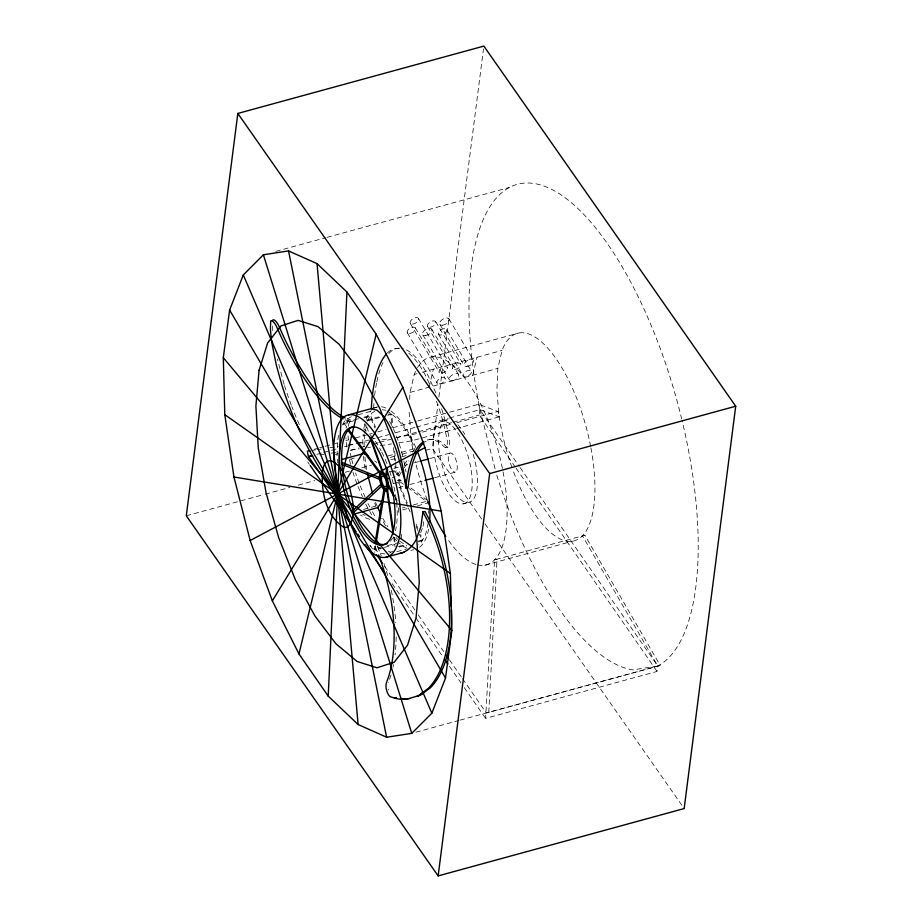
<?xml version="1.0" encoding="UTF-8"?>
<svg xmlns="http://www.w3.org/2000/svg" width="922" height="922" viewBox="0 0 922 922"><rect width="100%" height="100%" fill="white"/><g stroke="black" fill="none" stroke-linecap="round" stroke-linejoin="round"><path stroke-width="0.69" stroke-dasharray="4.61 3.46" d="M364.04 446.905L364.49 434.562M428.557 513.381L428.661 510.638M409.149 412.261L411.396 440.9A107.574 41.49 74.7 0 0 413.252 451.699M409.691 399.514L410.002 392.426L414.243 374.436A107.574 41.49 74.7 0 1 416.79 368.846M590.645 446.467A107.574 41.49 74.7 0 0 547.011 347.317A107.574 41.49 74.7 0 0 502.075 350.395L497.834 368.385L496.866 391.055L499.24 416.859A107.574 41.49 74.7 0 0 512.206 468.169M462.544 678.696L486.309 712.96L660.221 665.454L584.882 535.244L494.595 559.85L485.594 718.365L657.063 671.435L657.778 666.03A251.326 96.937 74.7 0 0 682.015 420.282M488.764 712.383L497.039 559.285L494.595 559.85M373.617 408.262L373.986 402.637M481.699 519.051L432.314 448.438L437.973 404.216M438.895 397.082L483.485 48.958M515.317 467.097L479.244 415.073L479.959 409.668A251.326 96.937 74.7 0 1 529.332 183.029A251.326 96.937 74.7 0 1 681.681 418.888M423.094 526.243L423.82 520.895M374.47 546.504L373.998 549.339L380.728 547.495M375.646 545.732L374.943 549.973L383.022 547.76M338.812 435.207L337.602 440.555L337.049 455.652L337.74 462.786M364.536 433.19L366.357 425.157M428.211 522.981L425.48 535.014L420.778 543.173L418.646 544.406M429.122 387.194L433.363 369.203M472.744 375.254L476.985 357.263M407.858 506.616L399.053 485.594C401.347 480.731 399.422 472.64 394.443 470.22M391.066 674.939L388.508 682.165A8.782 4.483 75.1 0 0 388.346 682.683M420.674 532.743L422.61 527.545M348.424 426.264A74.947 24.214 67.2 0 1 348.781 423.947L350.372 419.844L348.067 420.697L346.58 424.558A74.947 24.214 67.2 0 0 346.084 428.108M342.35 425.03L345.035 420.374L351.409 416.652M367.267 421.147L371.969 412.998L377.282 409.898M399.664 471.603L398.143 473.896L395.388 474.646M404.239 464.7L407.282 460.101M412.618 452.057L414.9 448.599C408.723 434.331 401.012 419.153 387.125 411.051M401.208 472.306L398.915 475.764L392.046 477.642M404.262 467.708L408.838 460.793M389.591 553.016L392.772 551.16M275.828 251.383L325.593 237.761M326.976 237.38L509.405 187.443M431.185 356.998L519.017 332.957M414.243 374.436L416.975 373.687M422.437 372.2L502.075 350.395M410.002 392.426L497.834 368.385M373.56 408.02L377.72 406.89M358.139 414.808L371.612 411.12M358.474 418.703L343.652 422.76L347.006 427.312M363.856 417.24L370.586 415.396L375.542 427.22M353.898 420.743L343.122 423.694L345.623 427.105M364.663 417.793L370.056 416.318L375 428.131M366.622 420.202L380.095 416.514M388.174 414.301L390.87 413.563L391.977 427.773M367.567 420.835L381.04 417.147M387.77 415.315L391.815 414.209L392.818 427.013M314.114 449.291L318.251 448.161M319.634 447.781L323.783 446.64M325.166 446.271L333.464 443.989M334.847 443.62L337.613 442.86M345.911 440.589L348.677 439.829M355.592 437.938L368.039 434.527M369.422 434.158L372.188 433.398M377.72 431.888L386.018 429.617M392.933 427.716L416.433 421.285M417.816 420.905L448.242 412.583M449.625 412.203L478.656 404.251L497.949 411.443L499.24 416.859L456.69 428.5M316.788 454.327L322.32 452.817M323.703 452.437L337.533 448.657M344.448 446.755L347.214 446.006M348.597 445.626L355.512 443.736M356.895 443.355L369.33 439.944M370.713 439.575L376.245 438.054M377.628 437.673L388.692 434.654M395.607 432.752L414.969 427.462M416.352 427.082L448.15 418.369M449.533 418L479.959 409.668L499.24 416.859M442.122 421.262L447.389 419.833M335.435 454.442L338.201 453.682M350.637 450.282L358.935 448M360.318 447.631L364.467 446.49M375.531 443.459L378.297 442.71M379.68 442.33L390.744 439.298M396.276 437.789L417.021 432.107M418.404 431.727L451.584 422.645M452.967 422.264L479.244 415.073M396.011 437.639L416.963 433.605M422.46 432.107L451.284 424.212M456.77 422.714L497.949 411.443M398.719 442.837L411.396 440.9L455.318 428.88M349.841 459.306L356.584 457.473M387.966 455.975L394.708 454.131M401.439 452.287L414.9 448.599M390.121 457.439L396.852 455.595M402.246 454.12L414.358 450.8M186.29 515.778L263.692 494.595M265.075 494.215L289.957 487.404M298.244 485.133L314.828 480.593M345.243 472.271L349.38 471.142M361.827 467.731L371.497 465.08M390.847 459.79L396.379 458.28M401.9 456.759L406.049 455.629M425.399 450.328L432.314 448.438M393.878 468.411L399.387 466.912M404.885 465.403L407.639 464.653M414.52 462.763L418.646 461.634M429.664 458.626L450.305 452.979M389.822 471.926L395.319 470.416L394.985 466.152M392.15 472.26L396.276 471.13L395.607 462.59M397.175 480.581L399.918 479.832L403.306 482.356M393.198 483.635L400.067 481.757L403.456 484.292M398.823 487.565L402.949 486.424M409.829 484.546L423.59 480.777M434.596 477.769L455.238 472.122A9.888 3.815 74.7 0 0 454.811 457.208A9.888 3.815 74.7 0 0 448.265 458.315A9.888 3.815 74.7 0 0 455.238 472.122M363.568 509.417L377.04 505.729M402.499 507.918L405.196 507.181M413.275 504.968L428.085 500.911L410.06 487.415M402.683 509.866L408.077 508.391M417.505 505.809L428.281 502.859L409.091 488.51M463.42 503.827A42.654 16.458 74.7 0 0 461.553 439.506A42.654 16.458 74.7 0 0 433.34 444.3A42.654 16.458 74.7 0 0 463.42 503.827L468.676 502.386M387.459 545.651L398.235 542.701M384.37 547.391L395.146 544.441M398.454 546.481L405.184 544.637M418.657 540.949L422.691 539.843L420.49 534.599M399.261 547.046L405.991 545.202M418.115 541.882L422.161 540.776L419.406 534.207M396.898 551.679L406.325 549.097M410.866 550.422L413.644 549.662M484.88 565.209L572.723 541.168M415.903 732.229L458.695 720.52M460.078 720.14L660.221 665.454M584.882 535.244L582.439 535.809L657.778 666.03L632.619 669.891A251.326 96.937 74.7 0 1 496.174 473.182M312.835 450.328L315.658 449.89M317.064 449.682L321.294 449.037M329.753 447.746L338.213 446.455M348.078 444.946L356.537 443.655M357.943 443.447L366.403 442.157M381.915 439.782L388.957 438.711M319.773 454.88L324.002 454.235M331.044 453.163L338.097 452.08M350.786 450.143L359.246 448.853M367.705 447.573L370.517 447.135M380.383 445.637L391.666 443.908M395.769 348.62L398.085 348.286M445.522 431.565L447.827 431.231M430.816 439.621L433.121 439.287M445.441 447.527L447.977 447.17M382.146 409.771L385.938 410.255M384.935 553.938L379.864 553.292L369.872 545.732M347.26 418.911L350.372 419.844M345.116 419.81L348.067 420.697M399.675 541.122L406.798 545.916M374.62 460.896L376.879 462.59M377.098 546.158L378.942 547.852A74.947 38.24 75.1 0 0 382.538 550.111M395.953 537.376L397.647 539.335M484.984 523.765L684.17 808.559M478.656 404.251L479.959 409.668L519.293 466.371M520.112 467.558L657.778 666.03M516.147 468.272L657.063 671.435M369.953 545.202L374.862 552.29M384.705 566.465L415.015 610.18M418.3 614.905L443.701 651.531M449.44 659.795L461.726 677.52M307.775 462.014L309.412 464.377M392.173 583.695L415.119 616.772M415.937 617.947L442.168 655.749M449.533 666.387L461.012 682.925M464.285 687.651L485.594 718.365M382.745 518.302L387.851 526.831M448.887 318.758L473.32 360.076M446.674 329.511A4.725 2.524 -30.6 0 1 441.408 334.94A4.725 2.524 -30.6 0 1 439.552 330.963A4.725 2.524 -30.6 0 1 446.674 329.511L471.361 371.266A4.725 2.524 -30.6 0 1 466.083 376.695A4.725 2.524 -30.6 0 1 464.239 372.719A4.725 2.524 -30.6 0 1 471.361 371.266M439.886 324.406L464.319 365.734M435.645 321.559L460.574 363.741M438.411 334.098L463.098 375.853M431.588 329.004L458.303 374.205M427.635 326.584L452.575 368.765M418.415 318.355L447.424 367.429M422.864 334.986L449.579 380.187M415.315 327.852L445.084 378.216M410.255 323.357L439.264 372.43M407.374 332.83L437.143 383.195M367.947 503.527L369.872 507.031M372.442 511.71L376.291 518.717M365.746 504.138L369.019 510.097M369.676 511.284L371.635 514.856M395.031 497.004L397.751 502.017M395.204 498.94L397.244 502.709M429.26 383.506L425.687 375.807A126.141 39.427 81.8 0 0 407.282 352.135M377.547 546.884L378.677 549.397A122.995 62.754 75.1 0 1 381.178 555.747M375.024 546.354L376.637 549.938A122.995 62.754 75.1 0 1 378.158 553.73M360.156 485.848L365.17 497.212M357.955 486.447L362.404 496.555M375.485 502.19L377.133 505.959M399.629 484.742L407.317 503.112M416.099 524.099L418.3 529.355M408.411 507.93L410.06 511.871M416.11 526.324L418.853 532.893M435.852 392.876L427.992 375.473A126.141 39.427 81.8 0 0 401.635 348.343M436.429 401.174L439.794 410.59A112.323 35.105 81.8 0 1 445.038 429.514L447.377 441.062A9.75 3.043 81.8 0 1 447.078 445.049L446.767 446.121A8.782 2.743 81.8 0 1 444.496 447.078L440.889 443.747A122.995 38.447 81.8 0 0 426.091 440.382M364.905 423.647L367.348 430.424M366.783 426.874L369.157 433.49M441.626 408.792L442.099 410.255A112.323 35.105 81.8 0 1 447.354 429.179L449.682 440.728A9.75 3.043 81.8 0 1 449.383 444.715L449.072 445.787A8.782 2.743 81.8 0 1 446.801 446.744L443.194 443.413A122.995 38.447 81.8 0 0 425.054 441.845M284.091 384.347L277.407 359.073M388.508 689.183L388.692 689.875M479.959 409.668L495.483 470.451M410.106 435.484L411.396 440.9M366.507 469.552L364.663 455.261M394.339 537.365L395.354 544.406M393.59 536.881L395.019 546.734M394.72 451.204L395.492 461.161M401.208 534.068L401.658 539.762M393.544 447.677L394.547 460.47M398.258 507.803L398.811 514.925M272.532 326.054L272.578 327.564A112.323 36.292 67.2 0 0 272.831 331.367M590.91 447.838A107.574 41.49 74.7 0 1 574.567 540.741A107.574 41.49 74.7 0 1 513.139 470.739M503.066 471.88A107.574 41.49 74.7 0 1 477.331 564.84M476.006 564.46A107.574 41.49 74.7 0 1 447.965 539.647M427.347 500.15A107.574 41.49 74.7 0 1 415.292 461.288M417.505 367.601A107.574 41.49 74.7 0 1 462.383 375.035A107.574 41.49 74.7 0 1 502.801 470.52M359.177 483.278A74.947 24.214 67.2 0 1 355.558 472.928M352.861 463.812A74.947 24.214 67.2 0 1 350.372 453.29M348.355 439.621A74.947 24.214 67.2 0 1 348.113 435.818M356.975 483.877A74.947 24.214 67.2 0 1 352.953 472.26M350.66 464.411A74.947 24.214 67.2 0 1 349.3 459.075M346.96 447.078A74.947 24.214 67.2 0 1 345.969 437.662M390.721 552.117A74.947 38.24 75.1 0 1 388.346 551.252M389.591 421.435A74.947 23.43 81.8 0 1 403.26 458.534M403.859 461.127A74.947 23.43 81.8 0 1 406.003 471.903M395.008 472.525A5.739 2.213 74.7 0 1 398.604 477.873A5.739 2.213 74.7 0 1 397.739 483.647M369.734 519.293A126.141 40.752 67.2 0 1 360.525 515.018M365.054 515.513A126.141 40.752 67.2 0 1 362.657 514.107M299.339 424.639A126.141 40.752 67.2 0 1 291.825 406.487M291.329 405.184A126.141 40.752 67.2 0 1 284.495 385.638M407.167 548.279A73.622 28.398 74.7 0 1 398.569 542.482M396.817 540.799A73.622 28.398 74.7 0 1 393.291 536.858M385.569 525.782A73.622 28.398 74.7 0 1 381.512 518.441M375.784 505.821A73.622 28.398 74.7 0 1 374.735 503.158M365.216 468.895A73.622 28.398 74.7 0 1 363.372 455.226M362.795 444.231A73.622 28.398 74.7 0 1 363.164 434.239M363.867 428.557A73.622 28.398 74.7 0 1 364.732 424.247M366.253 419.176A73.622 28.398 74.7 0 1 371.128 410.739M374.228 408.216A73.622 28.398 74.7 0 1 376.522 407.19M381.524 406.775A73.622 28.398 74.7 0 1 389.822 410.209M390.916 410.97A73.622 28.398 74.7 0 1 415.88 447.712M428.615 529.078A73.622 28.398 74.7 0 1 419.602 547.242M364.017 429.283A60.921 23.499 74.7 0 1 366.426 431.104M370.344 434.919A60.921 23.499 74.7 0 1 381.086 450.812M381.731 452.068A60.921 23.499 74.7 0 1 384.601 458.084M385.154 459.34A60.921 23.499 74.7 0 1 387.759 465.817M389.66 471.2A60.921 23.499 74.7 0 1 395.446 530.703M392.542 538.148A60.921 23.499 74.7 0 1 390.329 541.191M383.955 563.538A122.995 62.754 75.1 0 1 387.632 575.478M391.274 590.334A122.995 62.754 75.1 0 1 395.757 622.638M396.16 636.895A122.995 62.754 75.1 0 1 395.054 654.862M393.544 664.601A122.995 62.754 75.1 0 1 393.003 667.274M387.355 352.988A126.141 39.427 81.8 0 1 399.318 348.677M374.597 395.492A126.141 39.427 81.8 0 1 376.568 383.126M376.833 381.858A126.141 39.427 81.8 0 1 382.964 362.565M388.807 353.529A126.141 39.427 81.8 0 1 400.436 348.216M473.193 454.316A42.654 16.458 74.7 0 1 469.021 502.317A42.654 16.458 74.7 0 1 441.189 461.611A42.654 16.458 74.7 0 1 449.602 419.821M457.796 424.8A42.654 16.458 74.7 0 1 464.815 434.366M466.809 366.53A5.325 2.835 -30.6 0 0 473.597 360.767A5.325 2.835 -30.6 0 0 466.036 361.412A5.325 2.835 -30.6 0 0 466.809 366.53M454.788 369.48A4.725 2.524 -30.6 0 0 460.827 364.363A4.725 2.524 -30.6 0 0 454.097 364.928A4.725 2.524 -30.6 0 0 454.788 369.48M439.345 383.898A4.691 2.501 -30.6 0 0 445.326 378.827A4.691 2.501 -30.6 0 0 438.665 379.391A4.691 2.501 -30.6 0 0 439.345 383.898M452.276 380.786A5.325 2.835 -30.6 0 0 458.672 374.851A5.325 2.835 -30.6 0 0 450.87 375.957A5.325 2.835 -30.6 0 0 452.276 380.786M425.561 335.585A5.325 2.835 -30.6 0 0 431.957 329.65A5.325 2.835 -30.6 0 0 424.155 330.756A5.325 2.835 -30.6 0 0 425.561 335.585M409.575 333.545A4.691 2.501 -30.6 0 0 415.557 328.463A4.691 2.501 -30.6 0 0 408.895 329.027A4.691 2.501 -30.6 0 0 409.575 333.545M442.387 325.212A5.325 2.835 -30.6 0 0 449.175 319.45A5.325 2.835 -30.6 0 0 441.615 320.084A5.325 2.835 -30.6 0 0 442.387 325.212M429.859 327.298A4.725 2.524 -30.6 0 0 435.887 322.17A4.725 2.524 -30.6 0 0 429.168 322.746A4.725 2.524 -30.6 0 0 429.859 327.298M441.465 373.191A4.783 2.559 -30.6 0 0 447.654 368.062A4.783 2.559 -30.6 0 0 440.912 368.523A4.783 2.559 -30.6 0 0 441.465 373.191M412.457 324.118A4.783 2.559 -30.6 0 0 418.646 318.989A4.783 2.559 -30.6 0 0 411.904 319.45A4.783 2.559 -30.6 0 0 412.457 324.118"/><path stroke-width="1.38" d="M328.22 696.122L346.937 292.032L317.041 263.623L288.54 250.922L263.392 254.783L243.293 274.963L229.624 310.069L223.308 357.713L224.784 414.658L233.946 477.008L250.162 540.523L272.347 600.867L298.97 653.94L328.22 696.122L358.116 724.531L386.606 737.231L411.754 733.359L431.853 713.19L445.522 678.085L451.838 630.429L450.374 573.496L441.212 511.145L424.984 447.631L402.81 387.275L376.188 334.202L346.937 292.032M380.302 477.792L380.751 474.807L382.065 473.608C387.056 476.029 388.969 484.119 386.675 488.983L385.926 489.328C381.593 487.726 380.728 481.883 380.302 477.792L341.543 462.279M385.765 477.285L386.791 467.339M387.586 469.194L386.548 479.152L389.291 478.403M423.982 442.675A122.995 38.447 81.8 0 0 408.757 481.526L408.043 487.922L405.772 487.922L406.452 481.86A122.995 38.447 81.8 0 1 423.843 441.465M237.83 113.441L186.29 515.778L438.146 875.9L684.17 808.559L735.71 406.222L483.854 46.1L237.83 113.441L489.686 473.562L438.146 875.9M451.319 606.814A126.141 64.356 75.1 0 0 430.228 521.426L425.088 511.537L422.921 511.837L420.893 526.854L416.053 539.854A74.947 38.24 75.1 0 1 399.906 553.419M375.173 542.251L384.094 488.43M376.118 542.897L385.05 489.144M298.97 653.94L376.188 334.202M272.497 320.453L272.831 320.015A9.75 3.146 67.2 0 1 274.583 320.245L275.401 320.891A8.782 2.835 67.2 0 1 279.101 326.549L283.411 336.219A122.995 39.738 67.2 0 0 345.162 417.931M272.347 600.867L402.81 387.275M383.172 499.517L377.847 507.561L354.947 513.831M352.192 511.145L381.454 483.785M354.036 512.01L382.227 485.652M418.565 695.614L428.257 688.4A126.141 64.356 75.1 0 0 428.188 521.967L422.921 511.837M250.162 540.523L424.984 447.631M348.597 414.854L372.165 408.4M311.256 455.848L308.49 456.597L307.522 452.541M341.578 459.571L364.467 453.301L367.855 455.837M420.029 461.265L428.281 458.995M424.961 480.408L433.225 478.138M489.686 473.562L735.71 406.222M385.915 557.245A73.622 28.398 74.7 0 0 382.111 445.695A73.622 28.398 74.7 0 0 333.741 455.214A73.622 28.398 74.7 0 0 385.915 557.245L403.94 552.313M394.42 698.058L396.46 697.516M421.78 693.229L423.82 692.687M420.467 694.208L422.507 693.667M417.32 696.018L419.36 695.476M307.199 451.181L310.011 450.754M312.719 455.952L308.49 456.597L346.188 510.949M409.679 698.519L408.803 698.646A112.323 57.314 75.1 0 1 400.494 698.403M233.946 477.008L441.212 511.145M341.728 464.227L380.452 479.717M224.784 414.658L450.374 573.496M223.308 357.713L451.838 630.429M348.677 429.594L381.316 473.954M348.136 430.505L380.751 474.807M376.51 554.652L382.238 562.927M446.156 655.069L448.611 658.619M310.23 465.552L356.123 531.706M357.759 534.068L359.396 536.431M365.135 544.706L384.797 573.058M444.623 659.299L447.896 664.024M229.624 310.069L445.522 678.085M387.54 483.22L394.351 495.748M387.701 485.145L393.832 496.439M377.674 507.192L380.452 513.508M243.293 274.963L431.853 713.19M369.78 437.201L382.953 473.804M370.586 437.454L383.898 474.519M372.396 492.878L367.371 473.701M263.392 254.783L411.754 733.359M288.54 250.922L386.606 737.231M387.252 488.13L393.325 530.334M386.675 488.983L393.187 534.057M405.772 487.922L404.689 477.965A74.947 23.43 81.8 0 0 383.748 416.548L377.167 410.198L371.289 408.838L371.958 398.753A126.141 39.427 81.8 0 1 386.491 353.864M364.225 450.789L364.536 453.981M317.041 263.623L358.116 724.531M343.03 418.83A122.995 39.738 67.2 0 1 281.268 337.118L276.957 327.46A8.782 2.835 67.2 0 0 273.258 321.801L272.439 321.144A9.75 3.146 67.2 0 0 270.688 320.914L270.434 328.463A112.323 36.292 67.2 0 0 272.151 344.471L276.289 364.974L281.948 385.246A126.141 40.752 67.2 0 0 342.638 499.39M417.493 451.676A73.622 28.398 74.7 0 1 429.583 521.933M387.205 543.577A60.921 23.499 74.7 0 1 347.168 493.074A60.921 23.499 74.7 0 1 354.002 426.54M378.654 555.009A122.995 62.754 75.1 0 1 389.026 675.48L386.468 682.706A8.782 4.483 75.1 0 0 386.468 689.725L386.963 691.454A9.75 4.967 75.1 0 0 388.992 695.511L390.121 696.652L395.607 698.392A112.323 57.314 75.1 0 0 406.763 699.187L420.605 695.073L430.297 687.858A126.141 64.356 75.1 0 0 451.457 609.626M445.775 536.42A107.574 41.49 74.7 0 1 427.889 501.476M383.713 472.767A9.888 3.815 74.7 0 1 388.393 484.453A9.888 3.815 74.7 0 1 385.373 490.792M384.209 489.985A9.888 3.815 74.7 0 1 379.53 478.311A9.888 3.815 74.7 0 1 382.561 471.972M259.094 370.252L255.89 405.991L258.252 447.746L266.032 492.659L278.675 537.664L295.34 579.696L314.875 615.896L335.965 643.798L357.16 661.489L377.017 667.782L394.201 662.227L407.512 645.216L416.064 617.901L419.268 582.151L416.894 540.396L409.126 495.494L396.483 450.489L379.818 408.446L360.283 372.246L339.192 344.355L317.998 326.653L298.129 320.372L280.956 325.927L267.645 342.938L259.094 370.252M322.723 468.745C320.51 489.305 325.374 516.262 344.321 527.545L347.79 527.004C357.586 516.62 352.377 500.035 349.611 487.68C345.773 477.596 341.739 464.93 330.825 460.608L327.368 461.138L324.602 463.916L322.723 468.745M339.527 460.527A60.921 23.499 74.7 0 0 382.688 544.971A60.921 23.499 74.7 0 0 379.553 452.667A60.921 23.499 74.7 0 0 339.527 460.527M381.385 478.875A5.739 2.213 74.7 0 0 385.361 487.035A5.739 2.213 74.7 0 0 385.246 478.506A5.739 2.213 74.7 0 0 381.385 478.875"/></g></svg>
